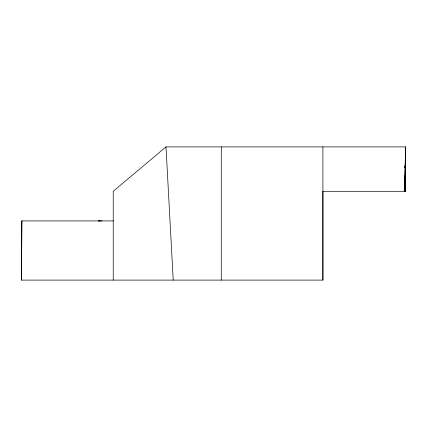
<?xml version="1.0" encoding="UTF-8"?>
<svg xmlns="http://www.w3.org/2000/svg" width="427" height="427" viewBox="0 0 427 427"><rect width="100%" height="100%" fill="white"/><g stroke="black" fill="none" stroke-linecap="round" stroke-linejoin="round"><path stroke-width="0.64" d="M113.459 220.914L21.35 220.914L21.35 280.101L322.903 280.101L322.903 191.301L405.65 191.301L405.042 175.396M21.35 280.101L22.007 220.914M405.41 152.866L404.604 191.301L405.65 146.899L165.996 146.899L113.224 191.301L113.224 280.101M405.436 151.537L405.538 146.899L405.383 191.301L404.999 179.372M102.165 220.919L98.557 220.919L99.849 220.919M165.996 146.899L173.213 280.101M404.689 166.119L404.743 167.443M404.577 166.119L404.62 167.443M322.903 146.899L322.903 280.101M221.282 146.899L221.282 280.101"/></g></svg>
